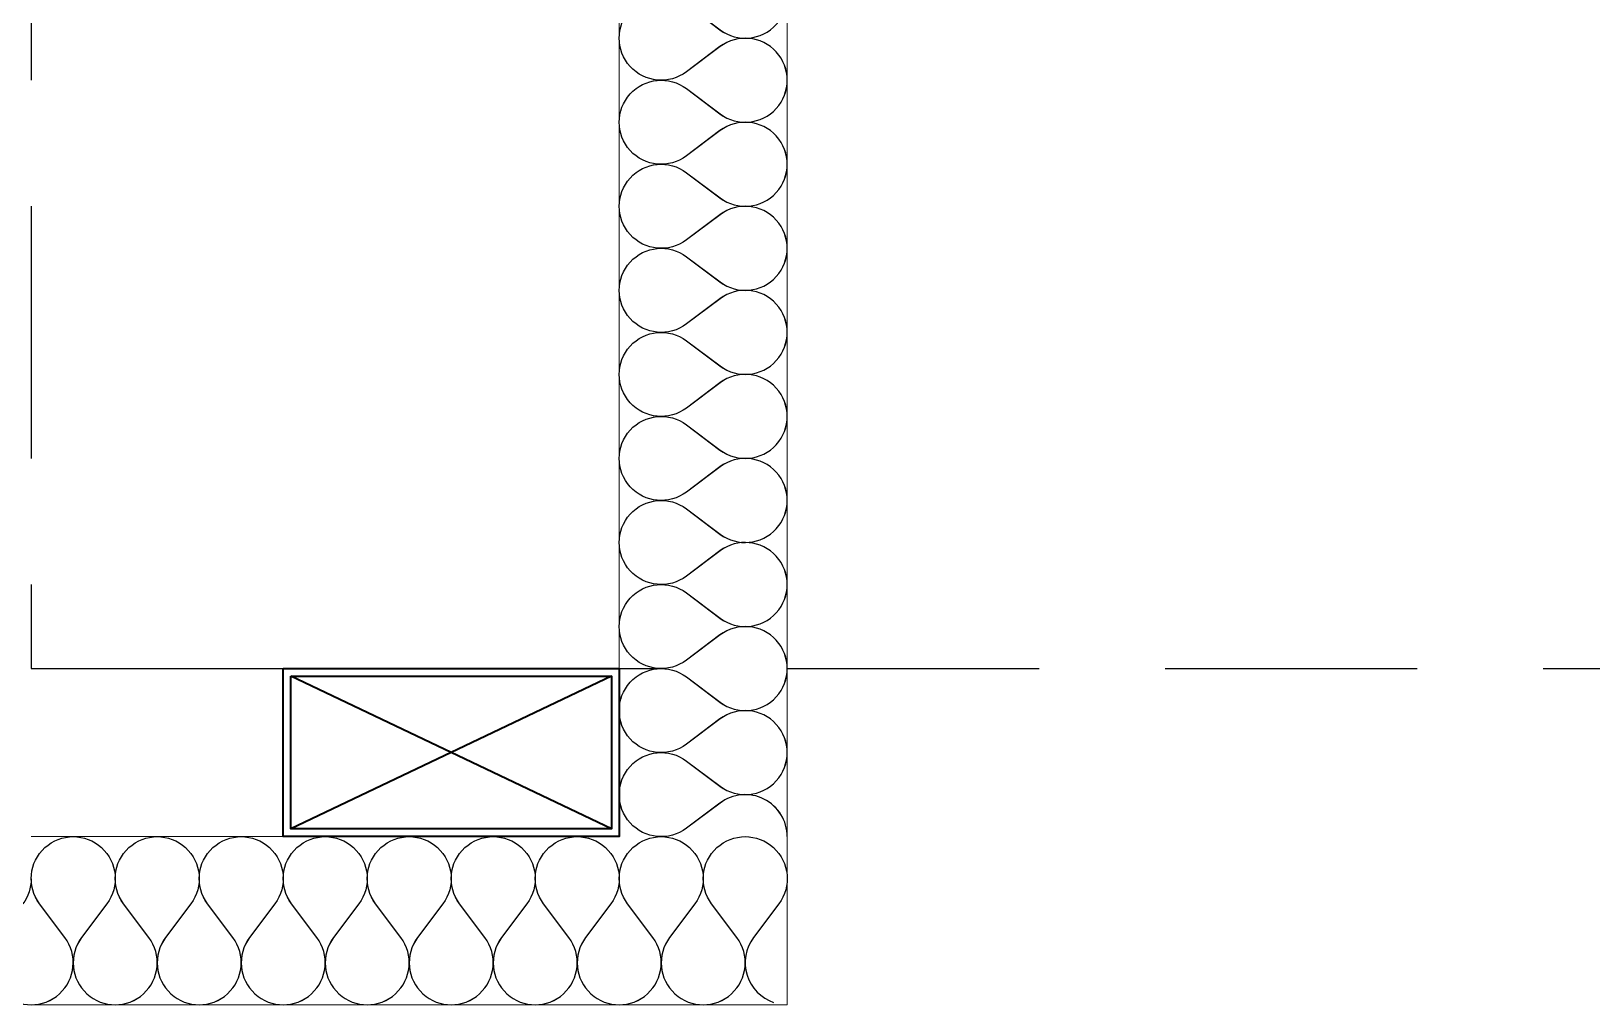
# Model space of a CAD drawing. Header units: millimetres. Extents: x 3546612 to 5615882, y 547008 to 3162891.
# Drawn here: x 5422125 to 5422589.5, y 2444867.6 to 2445157.1 of the extents above; entities that cross this region are included whole.
import ezdxf

# ---------------------------------------------------------------- set-up
doc = ezdxf.new("R2010")
doc.units = ezdxf.units.MM
doc.linetypes.add('XR-평면도$0$HIDDEN', pattern=[0.375, 0.25, -0.125])
for name, color, linetype, lineweight in [('XR-평면도$0$A-CONC-LIN1', 9, 'Continuous', 40), ('XR-평면도$0$A-WAXM-PANL', 9, 'Continuous', 20), ('XR-평면도$0$A-XXXX-STL', 9, 'Continuous', 25)]:
    doc.layers.add(name, color=color, linetype=linetype, lineweight=lineweight)
doc.layers.add('XR-평면도$0$HAT', color=9, linetype='Continuous')

# ---------------------------------------------------------------- blocks, each defined once
blk = doc.blocks.new('XR-평면도$0$단열재(PANEL)')
at = {"layer": 'XR-평면도$0$HAT'}
blk.add_lwpolyline([(0, 0, 0.6180339887498949), (-40, 20), (-60, 5, -2.000000000000001), (-60, 45), (-40, 30, 2), (-40, 70), (-60, 55, -2.000000000000001), (-60, 95), (-40, 80, 2), (-40, 120), (-60, 105, -2.000000000000001), (-60, 145), (-40, 130, 2), (-40, 170), (-60, 155, -2.000000000000001), (-60, 195), (-40, 180, 2), (-40, 220), (-60, 205, -2.000000000000001), (-60, 245), (-40, 230, 2), (-40, 270), (-60, 255, -2.000000000000001), (-60, 295), (-40, 280, 2), (-40, 320), (-60, 305, -2.000000000000001), (-60, 345), (-40, 330, 2), (-40, 370), (-60, 355, -2.000000000000001), (-60, 395), (-40, 380, 2), (-40, 420), (-60, 405, -2.000000000000001), (-60, 445), (-40, 430, 2), (-40, 470), (-60, 455, -2.000000000000001), (-60, 495), (-40, 480, 2), (-40, 520), (-60, 505, -2.000000000000001), (-60, 545), (-40, 530, 2), (-40, 570), (-60, 555, -2.000000000000001), (-60, 595), (-40, 580, 2), (-40, 620), (-60, 605, -2.000000000000001), (-60, 645), (-40, 630, 2), (-40, 670), (-60, 655, -2.000000000000001), (-60, 695), (-40, 680, 2), (-40, 720), (-60, 705, -2.000000000000001), (-60, 745), (-40, 730, 2), (-40, 770), (-60, 755, -2.000000000000001), (-60, 795), (-40, 780, 2), (-40, 820), (-60, 805, -2.000000000000001), (-60, 845), (-40, 830, 0.5097583433887193), (-1.337641983787762, 841.9319882801028, 0.5097583433887193)], format="xyb", dxfattribs=at)
blk = doc.blocks.new('XR-평면도$0$셔터(9600)230515')
at = {"color": 1}
for p, q in [((9727.299999900746, -2.300003217038466, -1.9406158230204e-06), (9822.69999990077, -47.70000321694533, -1.9406158230204e-06)), ((9727.299999900746, -47.70000321694533, -1.9406158230204e-06), (9822.69999990077, -2.300003217038466, -1.9406158230204e-06))]:
    blk.add_line(p, q, dxfattribs=at)
at = {"color": 3, "elevation": -1.9406158230204e-06}
for points in [[(9824.999999900758, -3.21699189953506e-06), (9724.999999900758, -3.21699189953506e-06), (9724.999999900758, -50.0000032169919), (9824.999999900758, -50.0000032169919)], [(9822.69999990077, -2.300003217038466), (9727.299999900746, -2.300003217038466), (9727.299999900746, -47.70000321694533), (9822.69999990077, -47.70000321694533)]]:
    blk.add_lwpolyline(points, close=True, dxfattribs=at)
at = {"layer": 'XR-평면도$0$A-WAXM-PANL', "elevation": -1.9406158230204e-06}
blk.add_lwpolyline([(9899.99999990099, -50.0000032169919), (9724.999999900758, -50.0000032169919), (9724.999999900758, 374.9999967832409), (9674.999999900758, 374.9999967832409), (9674.999999900758, -100.0000032169919), (9899.99999990099, -100.0000032169919)], dxfattribs=at)
at = {"layer": 'XR-평면도$0$A-XXXX-STL', "color": 3, "linetype": 'XR-평면도$0$HIDDEN', "ltscale": 300}
blk.add_lwpolyline([(-9.918585419654846e-08, 249.9999967830081), (9899.999999900816, 249.9999967830081), (9899.999999900816, -3.21699189953506e-06), (-9.918585419654846e-08, -3.21699189953506e-06)], close=True, dxfattribs=at)
at = {"layer": 'XR-평면도$0$HAT'}
for points in [[(9899.99999990099, -62.49993013983476, 0.1622792262302277), (9902.499999900758, -70.00000643378007)], [(9909.999999900758, -80.00000643378007, -2), (9889.999999900758, -80.00000643378007), (9897.499999900758, -70.00000643378007, 2.000000000000001), (9877.499999900758, -70.00000643378007), (9884.999999900758, -80.00000643378007, -2), (9864.999999900758, -80.00000643378007), (9872.499999900758, -70.00000643378007, 2.000000000000001), (9852.499999900758, -70.00000643378007), (9859.999999900758, -80.00000643378007, -2), (9839.999999900758, -80.00000643378007), (9847.499999900758, -70.00000643378007, 2.000000000000001), (9827.499999900758, -70.00000643378007), (9834.999999900758, -80.00000643378007, -2), (9814.999999900758, -80.00000643378007), (9822.499999900758, -70.00000643378007, 2.000000000000001), (9802.499999900758, -70.00000643378007), (9809.999999900758, -80.00000643378007, -2), (9789.999999900758, -80.00000643378007), (9797.499999900758, -70.00000643378007, 2.000000000000001), (9777.499999900758, -70.00000643378007), (9784.999999900758, -80.00000643378007, -2), (9764.999999900758, -80.00000643378007), (9772.499999900758, -70.00000643378007, 2.000000000000001), (9752.499999900758, -70.00000643378007), (9759.999999900758, -80.00000643378007, -2), (9739.999999900758, -80.00000643378007), (9747.499999900758, -70.00000643378007, 2.000000000000001), (9727.499999900758, -70.00000643378007), (9734.999999900758, -80.00000643378007, -2), (9714.999999900758, -80.00000643378007), (9722.499999900758, -70.00000643378007, 2.000000000000001), (9702.499999900758, -70.00000643378007), (9709.999999900758, -80.00000643378007, -2), (9689.999999900758, -80.00000643378007), (9697.499999900758, -70.00000643378007, 2.000000000000001), (9677.499999900758, -70.00000643378007), (9684.999999900758, -80.00000643378007, -0.5097583433887193), (9679.034005760712, -99.33118544190074)]]:
    blk.add_lwpolyline(points, format="xyb", dxfattribs=at)
at = {"xscale": -0.5, "yscale": 0.5, "zscale": 0.5}
blk.add_blockref('XR-평면도$0$단열재(PANEL)', (9674.999999900758, -50.00000643378007), dxfattribs=at)

msp = doc.modelspace()

# ---------------------------------------------------------------- block references
at = {"layer": 'XR-평면도$0$A-CONC-LIN1', "xscale": -1}
for p in [(5432025.039183877, 2444967.56439402), (5432025.04634876, 2444967.56439402), (5432025.04634876, 2444967.56439402)]:
    msp.add_blockref('XR-평면도$0$셔터(9600)230515', p, dxfattribs=at)

doc.saveas('drawing.dxf')
